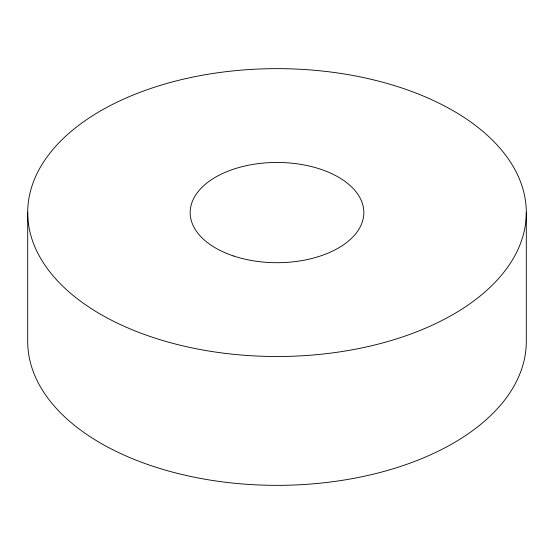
<?xml version="1.0" encoding="UTF-8"?>
<svg xmlns="http://www.w3.org/2000/svg" width="554" height="554" viewBox="0 0 554 554"><rect width="100%" height="100%" fill="white"/><g stroke="black" fill="none" stroke-linecap="round" stroke-linejoin="round"><path stroke-width="0.83" d="M526.3 212.577A249.3 143.929 0 0 1 152.35 337.227A249.3 143.929 0 0 1 152.35 87.927A249.3 143.929 0 0 1 526.3 212.577L526.3 341.423A249.3 143.929 0 0 1 277 485.352A249.3 143.929 0 0 1 27.7 341.423L27.7 212.577M233.587 255.99A86.833 50.13 0 0 0 363.833 212.577A86.833 50.13 0 0 0 233.587 169.164A86.833 50.13 0 0 0 233.587 255.99"/></g></svg>
